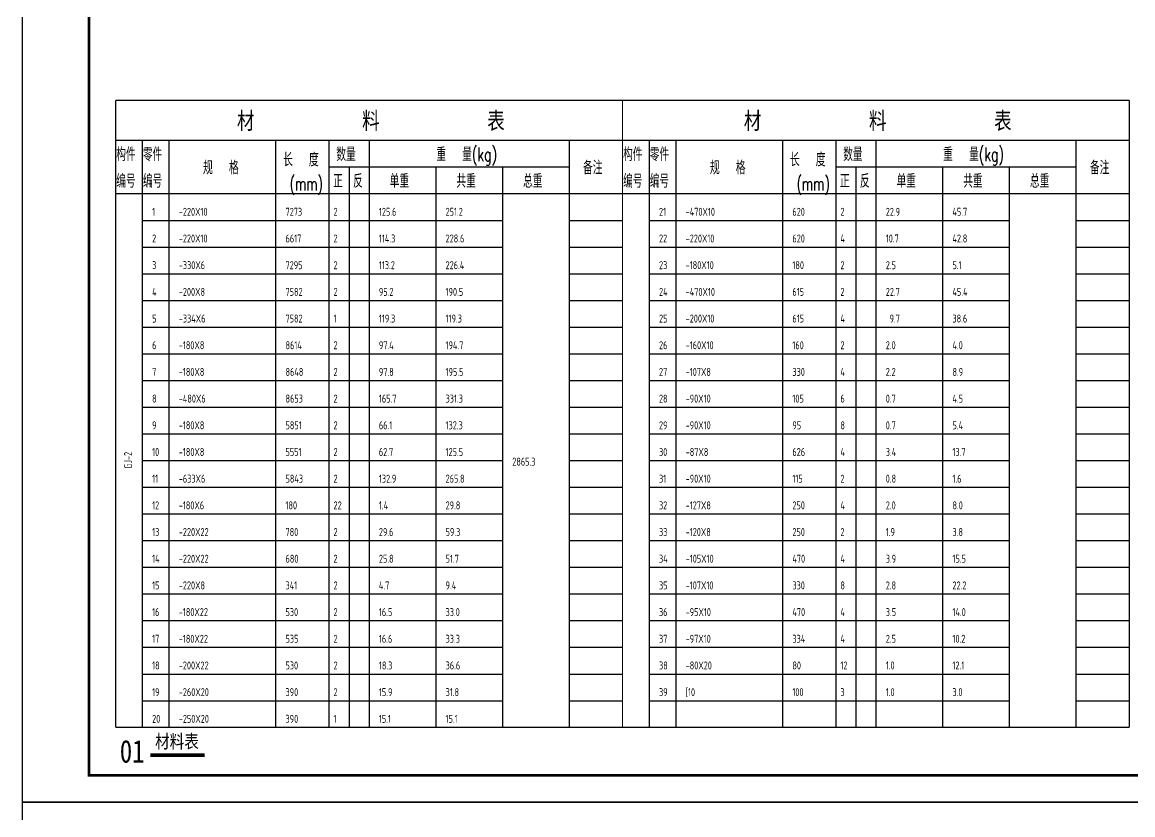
# Model space of a CAD drawing. Extents: x 4043574 to 4201224, y -1031091 to -644991.
# Drawn here: x 4043574 to 4085204, y -972166 to -942466 of the extents above; entities that cross this region are included whole.
import ezdxf

# ---------------------------------------------------------------- set-up
doc = ezdxf.new("R2010")
doc.units = 0
doc.header["$LTSCALE"] = 1000
doc.header["$MEASUREMENT"] = 0
for name, color, linetype in [('DIM_SYMB', 3, 'Continuous'), ('PUB_TEXT', 7, 'Continuous'), ('PUB_TITLE', 4, 'Continuous'), ('层13', 253, 'Continuous')]:
    doc.layers.add(name, color=color, linetype=linetype)
doc.styles.add('BIANHAO', font='SIMHEI.TTF', dxfattribs={"width": 0.8})
doc.styles.add('HZ', font='txt', dxfattribs={"width": 0.7, "height": 5, "bigfont": 'STF:宋体'})
doc.styles.add('TSSD', font='tssdeng.shx', dxfattribs={"width": 0.7, "height": 300, "bigfont": 'tssdchn.shx'})
doc.styles.add('TUMING', font='SimSun.ttf', dxfattribs={"width": 0.8, "height": 400})

msp = doc.modelspace()

# ---------------------------------------------------------------- linework, layer by layer
at = {"layer": 'DIM_SYMB', "color": 3, "const_width": 143}
msp.add_lwpolyline([(4048378, -969933), (4050416, -969933)], dxfattribs=at)
at = {"layer": 'PUB_TITLE'}
for points in [[(4043574, -971691), (4148674, -971691), (4148674, -912291), (4043574, -912291)], [(4043574, -1031091), (4148674, -1031091), (4148674, -971691), (4043574, -971691)]]:
    msp.add_lwpolyline(points, close=True, dxfattribs=at)
at = {"layer": 'PUB_TITLE', "const_width": 100}
msp.add_lwpolyline([(4046074, -970691), (4147674, -970691), (4147674, -913291), (4046074, -913291)], close=True, dxfattribs=at)
at = {"layer": '层13', "color": 253, "linetype": 'ByBlock'}
for p, q in [((4048074, -946891), (4048074, -947891)), ((4049074, -946891), (4049074, -947891)), ((4053074, -946891), (4053074, -947891)), ((4055074, -946891), (4055074, -947891)), ((4056574, -946891), (4056574, -947891)), ((4064074, -946891), (4064074, -947891)), ((4067074, -946891), (4067074, -947891)), ((4068074, -946891), (4068074, -947891)), ((4072074, -946891), (4072074, -947891)), ((4074074, -946891), (4074074, -947891)), ((4075574, -946891), (4075574, -947891)), ((4083074, -946891), (4083074, -947891)), ((4048074, -947891), (4048074, -948891)), ((4049074, -947891), (4049074, -948891)), ((4053074, -947891), (4053074, -948891)), ((4055074, -947891), (4064074, -947891)), ((4055074, -947891), (4055074, -948891)), ((4055824, -947891), (4055824, -948891)), ((4056574, -947891), (4056574, -948891)), ((4059074, -947891), (4059074, -948891)), ((4061574, -947891), (4061574, -948891)), ((4064074, -947891), (4064074, -948891)), ((4067074, -947891), (4067074, -948891)), ((4068074, -947891), (4068074, -948891)), ((4072074, -947891), (4072074, -948891)), ((4074074, -947891), (4083074, -947891)), ((4074074, -947891), (4074074, -948891)), ((4074824, -947891), (4074824, -948891)), ((4075574, -947891), (4075574, -948891)), ((4078074, -947891), (4078074, -948891)), ((4080574, -947891), (4080574, -948891)), ((4083074, -947891), (4083074, -948891)), ((4047074, -948891), (4066074, -948891)), ((4048074, -948891), (4048074, -968891)), ((4049074, -948891), (4049074, -968891)), ((4053074, -948891), (4053074, -968891)), ((4055074, -948891), (4055074, -968891)), ((4055824, -948891), (4055824, -968891)), ((4056574, -948891), (4056574, -968891)), ((4059074, -948891), (4059074, -968891)), ((4061574, -948891), (4061574, -968891)), ((4064074, -948891), (4064074, -968891)), ((4066074, -948891), (4085074, -948891)), ((4067074, -948891), (4067074, -968891)), ((4068074, -948891), (4068074, -968891)), ((4072074, -948891), (4072074, -968891)), ((4074074, -948891), (4074074, -968891)), ((4074824, -948891), (4074824, -968891)), ((4075574, -948891), (4075574, -968891)), ((4078074, -948891), (4078074, -968891)), ((4080574, -948891), (4080574, -968891)), ((4083074, -948891), (4083074, -968891)), ((4048074, -949891), (4061574, -949891)), ((4064074, -949891), (4066074, -949891)), ((4067074, -949891), (4080574, -949891)), ((4083074, -949891), (4085074, -949891)), ((4048074, -950891), (4061574, -950891)), ((4064074, -950891), (4066074, -950891)), ((4067074, -950891), (4080574, -950891)), ((4083074, -950891), (4085074, -950891)), ((4048074, -951891), (4061574, -951891)), ((4064074, -951891), (4066074, -951891)), ((4067074, -951891), (4080574, -951891)), ((4083074, -951891), (4085074, -951891)), ((4048074, -952891), (4061574, -952891)), ((4064074, -952891), (4066074, -952891)), ((4067074, -952891), (4080574, -952891)), ((4083074, -952891), (4085074, -952891)), ((4048074, -953891), (4061574, -953891)), ((4064074, -953891), (4066074, -953891)), ((4067074, -953891), (4080574, -953891)), ((4083074, -953891), (4085074, -953891)), ((4048074, -954891), (4061574, -954891)), ((4064074, -954891), (4066074, -954891)), ((4067074, -954891), (4080574, -954891)), ((4083074, -954891), (4085074, -954891)), ((4048074, -955891), (4061574, -955891)), ((4064074, -955891), (4066074, -955891)), ((4067074, -955891), (4080574, -955891)), ((4083074, -955891), (4085074, -955891)), ((4048074, -956891), (4061574, -956891)), ((4064074, -956891), (4066074, -956891)), ((4067074, -956891), (4080574, -956891)), ((4083074, -956891), (4085074, -956891)), ((4048074, -957891), (4061574, -957891)), ((4064074, -957891), (4066074, -957891)), ((4067074, -957891), (4080574, -957891)), ((4083074, -957891), (4085074, -957891)), ((4048074, -958891), (4061574, -958891)), ((4064074, -958891), (4066074, -958891)), ((4067074, -958891), (4080574, -958891)), ((4083074, -958891), (4085074, -958891)), ((4048074, -959891), (4061574, -959891)), ((4064074, -959891), (4066074, -959891)), ((4067074, -959891), (4080574, -959891)), ((4083074, -959891), (4085074, -959891)), ((4048074, -960891), (4061574, -960891)), ((4064074, -960891), (4066074, -960891)), ((4067074, -960891), (4080574, -960891)), ((4083074, -960891), (4085074, -960891)), ((4048074, -961891), (4061574, -961891)), ((4064074, -961891), (4066074, -961891)), ((4067074, -961891), (4080574, -961891)), ((4083074, -961891), (4085074, -961891)), ((4048074, -962891), (4061574, -962891)), ((4064074, -962891), (4066074, -962891)), ((4067074, -962891), (4080574, -962891)), ((4083074, -962891), (4085074, -962891)), ((4048074, -963891), (4061574, -963891)), ((4064074, -963891), (4066074, -963891)), ((4067074, -963891), (4080574, -963891)), ((4083074, -963891), (4085074, -963891)), ((4048074, -964891), (4061574, -964891)), ((4064074, -964891), (4066074, -964891)), ((4067074, -964891), (4080574, -964891)), ((4083074, -964891), (4085074, -964891)), ((4048074, -965891), (4061574, -965891)), ((4064074, -965891), (4066074, -965891)), ((4067074, -965891), (4080574, -965891)), ((4083074, -965891), (4085074, -965891)), ((4048074, -966891), (4061574, -966891)), ((4064074, -966891), (4066074, -966891)), ((4067074, -966891), (4080574, -966891)), ((4083074, -966891), (4085074, -966891)), ((4048074, -967891), (4061574, -967891)), ((4064074, -967891), (4066074, -967891)), ((4067074, -967891), (4080574, -967891)), ((4083074, -967891), (4085074, -967891))]:
    msp.add_line(p, q, dxfattribs=at)
at = {"layer": '层13', "const_width": 45}
for points in [[(4047074, -945391), (4066074, -945391)], [(4047074, -945391), (4047074, -946891)], [(4066074, -945391), (4066074, -946891)], [(4066074, -945391), (4085074, -945391)], [(4066074, -945391), (4066074, -946891)], [(4085074, -945391), (4085074, -946891)], [(4047074, -946891), (4066074, -946891)], [(4047074, -946891), (4047074, -947891)], [(4066074, -946891), (4066074, -947891)], [(4066074, -946891), (4085074, -946891)], [(4066074, -946891), (4066074, -947891)], [(4085074, -946891), (4085074, -947891)], [(4047074, -947891), (4047074, -948891)], [(4066074, -947891), (4066074, -948891)], [(4066074, -947891), (4066074, -948891)], [(4085074, -947891), (4085074, -948891)], [(4047074, -948891), (4066074, -948891)], [(4047074, -948891), (4047074, -968891)], [(4066074, -948891), (4066074, -968891)], [(4066074, -948891), (4085074, -948891)], [(4066074, -948891), (4066074, -968891)], [(4085074, -948891), (4085074, -968891)], [(4047074, -968891), (4066074, -968891)], [(4066074, -968891), (4085074, -968891)]]:
    msp.add_lwpolyline(points, dxfattribs=at)

# ---------------------------------------------------------------- texts
at = {"layer": 'DIM_SYMB', "color": 7, "style": 'TUMING', "width": 0.8}
msp.add_text('材料表', height=500.7, dxfattribs=at).set_placement((4048555, -969668))
at = {"layer": 'PUB_TEXT', "style": 'BIANHAO', "width": 0.8}
msp.add_text('01', height=851.7, dxfattribs=at).set_placement((4047233, -970214))
at = {"layer": '层13'}
for s, height, style, width, p in [('材      料      表', 722.5, 'HZ', 0.959667, (4051624, -946541)), ('材      料      表', 722.5, 'HZ', 0.959667, (4070624, -946541)), ('构件', 505.8, 'HZ', 0.651685, (4047099, -947671)), ('零件', 505.8, 'HZ', 0.65169, (4048099, -947671)), ('长  度', 505.8, 'HZ', 0.666167, (4053349, -947871)), ('数量', 505.8, 'HZ', 0.651685, (4055349, -947671)), ('重  量(kg)', 505.8, 'HZ', 0.677753, (4059099, -947671)), ('构件', 505.8, 'HZ', 0.651685, (4066099, -947671)), ('零件', 505.8, 'HZ', 0.651685, (4067099, -947671)), ('长  度', 505.8, 'HZ', 0.666167, (4072349, -947871)), ('数量', 505.8, 'HZ', 0.651685, (4074349, -947671)), ('重  量(kg)', 505.8, 'HZ', 0.677753, (4078099, -947671)), ('规  格', 505.8, 'HZ', 0.666167, (4050349, -948171)), ('备注', 505.8, 'HZ', 0.651685, (4064599, -948171)), ('规  格', 505.8, 'HZ', 0.666167, (4069349, -948171)), ('备注', 505.8, 'HZ', 0.651685, (4083599, -948171)), ('编号', 505.8, 'HZ', 0.651685, (4047099, -948671)), ('编号', 505.8, 'HZ', 0.65169, (4048099, -948671)), ('(mm)', 505.8, 'HZ', 0.651685, (4053599, -948771)), ('正', 506, 'HZ', 0.60824, (4055224, -948671)), ('反', 506, 'HZ', 0.60824, (4055974, -948671)), ('单重', 505.8, 'HZ', 0.651685, (4057349, -948671)), ('共重', 505.8, 'HZ', 0.651685, (4059849, -948671)), ('总重', 505.8, 'HZ', 0.651685, (4062349, -948671)), ('编号', 505.8, 'HZ', 0.651685, (4066099, -948671)), ('编号', 505.8, 'HZ', 0.651685, (4067099, -948671)), ('(mm)', 505.8, 'HZ', 0.651685, (4072599, -948771)), ('正', 506, 'HZ', 0.60824, (4074224, -948671)), ('反', 506, 'HZ', 0.60824, (4074974, -948671)), ('单重', 505.8, 'HZ', 0.651685, (4076349, -948671)), ('共重', 505.8, 'HZ', 0.651685, (4078849, -948671)), ('总重', 505.8, 'HZ', 0.651685, (4081349, -948671)), ('1', 300, 'TSSD', 0.7, (4048444, -949721)), ('-220X10', 300, 'TSSD', 0.7, (4049444, -949721)), ('7273', 300, 'TSSD', 0.7, (4053444, -949721)), ('2', 300, 'TSSD', 0.7, (4055244, -949721)), ('125.6', 300, 'TSSD', 0.7, (4056944, -949721)), ('251.2', 300, 'TSSD', 0.7, (4059444, -949721)), ('21', 300, 'TSSD', 0.7, (4067444, -949721)), ('-470X10', 300, 'TSSD', 0.7, (4068444, -949721)), ('620', 300, 'TSSD', 0.7, (4072444, -949721)), ('2', 300, 'TSSD', 0.7, (4074244, -949721)), ('22.9', 300, 'TSSD', 0.7, (4075944, -949721)), ('45.7', 300, 'TSSD', 0.7, (4078444, -949721)), ('2', 300, 'TSSD', 0.7, (4048444, -950721)), ('-220X10', 300, 'TSSD', 0.7, (4049444, -950721)), ('6617', 300, 'TSSD', 0.7, (4053444, -950721)), ('2', 300, 'TSSD', 0.7, (4055244, -950721)), ('114.3', 300, 'TSSD', 0.7, (4056944, -950721)), ('228.6', 300, 'TSSD', 0.7, (4059444, -950721)), ('22', 300, 'TSSD', 0.7, (4067444, -950721)), ('-220X10', 300, 'TSSD', 0.7, (4068444, -950721)), ('620', 300, 'TSSD', 0.7, (4072444, -950721)), ('4', 300, 'TSSD', 0.7, (4074244, -950721)), ('10.7', 300, 'TSSD', 0.7, (4075944, -950721)), ('42.8', 300, 'TSSD', 0.7, (4078444, -950721)), ('3', 300, 'TSSD', 0.7, (4048444, -951721)), ('-330X6', 300, 'TSSD', 0.7, (4049444, -951721)), ('7295', 300, 'TSSD', 0.7, (4053444, -951721)), ('2', 300, 'TSSD', 0.7, (4055244, -951721)), ('113.2', 300, 'TSSD', 0.7, (4056944, -951721)), ('226.4', 300, 'TSSD', 0.7, (4059444, -951721)), ('23', 300, 'TSSD', 0.7, (4067444, -951721)), ('-180X10', 300, 'TSSD', 0.7, (4068444, -951721)), ('180', 300, 'TSSD', 0.7, (4072444, -951721)), ('2', 300, 'TSSD', 0.7, (4074244, -951721)), ('2.5', 300, 'TSSD', 0.7, (4075944, -951721)), ('5.1', 300, 'TSSD', 0.7, (4078444, -951721)), ('4', 300, 'TSSD', 0.7, (4048444, -952721)), ('-200X8', 300, 'TSSD', 0.7, (4049444, -952721)), ('7582', 300, 'TSSD', 0.7, (4053444, -952721)), ('2', 300, 'TSSD', 0.7, (4055244, -952721)), ('95.2', 300, 'TSSD', 0.7, (4056944, -952721)), ('190.5', 300, 'TSSD', 0.7, (4059444, -952721)), ('24', 300, 'TSSD', 0.7, (4067444, -952721)), ('-470X10', 300, 'TSSD', 0.7, (4068444, -952721)), ('615', 300, 'TSSD', 0.7, (4072444, -952721)), ('2', 300, 'TSSD', 0.7, (4074244, -952721)), ('22.7', 300, 'TSSD', 0.7, (4075944, -952721)), ('45.4', 300, 'TSSD', 0.7, (4078444, -952721)), ('5', 300, 'TSSD', 0.7, (4048444, -953721)), ('-334X6', 300, 'TSSD', 0.7, (4049444, -953721)), ('7582', 300, 'TSSD', 0.7, (4053444, -953721)), ('1', 300, 'TSSD', 0.7, (4055244, -953721)), ('119.3', 300, 'TSSD', 0.7, (4056944, -953721)), ('119.3', 300, 'TSSD', 0.7, (4059444, -953721)), ('25', 300, 'TSSD', 0.7, (4067444, -953721)), ('-200X10', 300, 'TSSD', 0.7, (4068444, -953721)), ('615', 300, 'TSSD', 0.7, (4072444, -953721)), ('4', 300, 'TSSD', 0.7, (4074244, -953721)), (' 9.7', 300, 'TSSD', 0.7, (4075944, -953721)), ('38.6', 300, 'TSSD', 0.7, (4078444, -953721)), ('6', 300, 'TSSD', 0.7, (4048444, -954721)), ('-180X8', 300, 'TSSD', 0.7, (4049444, -954721)), ('8614', 300, 'TSSD', 0.7, (4053444, -954721)), ('2', 300, 'TSSD', 0.7, (4055244, -954721)), ('97.4', 300, 'TSSD', 0.7, (4056944, -954721)), ('194.7', 300, 'TSSD', 0.7, (4059444, -954721)), ('26', 300, 'TSSD', 0.7, (4067444, -954721)), ('-160X10', 300, 'TSSD', 0.7, (4068444, -954721)), ('160', 300, 'TSSD', 0.7, (4072444, -954721)), ('2', 300, 'TSSD', 0.7, (4074244, -954721)), ('2.0', 300, 'TSSD', 0.7, (4075944, -954721)), ('4.0', 300, 'TSSD', 0.7, (4078444, -954721)), ('7', 300, 'TSSD', 0.7, (4048444, -955721)), ('-180X8', 300, 'TSSD', 0.7, (4049444, -955721)), ('8648', 300, 'TSSD', 0.7, (4053444, -955721)), ('2', 300, 'TSSD', 0.7, (4055244, -955721)), ('97.8', 300, 'TSSD', 0.7, (4056944, -955721)), ('195.5', 300, 'TSSD', 0.7, (4059444, -955721)), ('27', 300, 'TSSD', 0.7, (4067444, -955721)), ('-107X8', 300, 'TSSD', 0.7, (4068444, -955721)), ('330', 300, 'TSSD', 0.7, (4072444, -955721)), ('4', 300, 'TSSD', 0.7, (4074244, -955721)), ('2.2', 300, 'TSSD', 0.7, (4075944, -955721)), ('8.9', 300, 'TSSD', 0.7, (4078444, -955721)), ('8', 300, 'TSSD', 0.7, (4048444, -956721)), ('-480X6', 300, 'TSSD', 0.7, (4049444, -956721)), ('8653', 300, 'TSSD', 0.7, (4053444, -956721)), ('2', 300, 'TSSD', 0.7, (4055244, -956721)), ('165.7', 300, 'TSSD', 0.7, (4056944, -956721)), ('331.3', 300, 'TSSD', 0.7, (4059444, -956721)), ('28', 300, 'TSSD', 0.7, (4067444, -956721)), ('-90X10', 300, 'TSSD', 0.7, (4068444, -956721)), ('105', 300, 'TSSD', 0.7, (4072444, -956721)), ('6', 300, 'TSSD', 0.7, (4074244, -956721)), ('0.7', 300, 'TSSD', 0.7, (4075944, -956721)), ('4.5', 300, 'TSSD', 0.7, (4078444, -956721)), ('9', 300, 'TSSD', 0.7, (4048444, -957721)), ('-180X8', 300, 'TSSD', 0.7, (4049444, -957721)), ('5851', 300, 'TSSD', 0.7, (4053444, -957721)), ('2', 300, 'TSSD', 0.7, (4055244, -957721)), ('66.1', 300, 'TSSD', 0.7, (4056944, -957721)), ('132.3', 300, 'TSSD', 0.7, (4059444, -957721)), ('29', 300, 'TSSD', 0.7, (4067444, -957721)), ('-90X10', 300, 'TSSD', 0.7, (4068444, -957721)), ('95', 300, 'TSSD', 0.7, (4072444, -957721)), ('8', 300, 'TSSD', 0.7, (4074244, -957721)), ('0.7', 300, 'TSSD', 0.7, (4075944, -957721)), ('5.4', 300, 'TSSD', 0.7, (4078444, -957721)), ('10', 300, 'TSSD', 0.7, (4048444, -958721)), ('-180X8', 300, 'TSSD', 0.7, (4049444, -958721)), ('5551', 300, 'TSSD', 0.7, (4053444, -958721)), ('2', 300, 'TSSD', 0.7, (4055244, -958721)), ('62.7', 300, 'TSSD', 0.7, (4056944, -958721)), ('125.5', 300, 'TSSD', 0.7, (4059444, -958721)), ('30', 300, 'TSSD', 0.7, (4067444, -958721)), ('-87X8', 300, 'TSSD', 0.7, (4068444, -958721)), ('626', 300, 'TSSD', 0.7, (4072444, -958721)), ('4', 300, 'TSSD', 0.7, (4074244, -958721)), ('3.4', 300, 'TSSD', 0.7, (4075944, -958721)), ('13.7', 300, 'TSSD', 0.7, (4078444, -958721)), ('2865.3', 300, 'TSSD', 0.7, (4061944, -959084)), ('11', 300, 'TSSD', 0.7, (4048444, -959721)), ('-633X6', 300, 'TSSD', 0.7, (4049444, -959721)), ('5843', 300, 'TSSD', 0.7, (4053444, -959721)), ('2', 300, 'TSSD', 0.7, (4055244, -959721)), ('132.9', 300, 'TSSD', 0.7, (4056944, -959721)), ('265.8', 300, 'TSSD', 0.7, (4059444, -959721)), ('31', 300, 'TSSD', 0.7, (4067444, -959721)), ('-90X10', 300, 'TSSD', 0.7, (4068444, -959721)), ('115', 300, 'TSSD', 0.7, (4072444, -959721)), ('2', 300, 'TSSD', 0.7, (4074244, -959721)), ('0.8', 300, 'TSSD', 0.7, (4075944, -959721)), ('1.6', 300, 'TSSD', 0.7, (4078444, -959721)), ('12', 300, 'TSSD', 0.7, (4048444, -960721)), ('-180X6', 300, 'TSSD', 0.7, (4049444, -960721)), ('180', 300, 'TSSD', 0.7, (4053444, -960721)), ('22', 300, 'TSSD', 0.7, (4055244, -960721)), ('1.4', 300, 'TSSD', 0.7, (4056944, -960721)), ('29.8', 300, 'TSSD', 0.7, (4059444, -960721)), ('32', 300, 'TSSD', 0.7, (4067444, -960721)), ('-127X8', 300, 'TSSD', 0.7, (4068444, -960721)), ('250', 300, 'TSSD', 0.7, (4072444, -960721)), ('4', 300, 'TSSD', 0.7, (4074244, -960721)), ('2.0', 300, 'TSSD', 0.7, (4075944, -960721)), ('8.0', 300, 'TSSD', 0.7, (4078444, -960721)), ('13', 300, 'TSSD', 0.7, (4048444, -961721)), ('-220X22', 300, 'TSSD', 0.7, (4049444, -961721)), ('780', 300, 'TSSD', 0.7, (4053444, -961721)), ('2', 300, 'TSSD', 0.7, (4055244, -961721)), ('29.6', 300, 'TSSD', 0.7, (4056944, -961721)), ('59.3', 300, 'TSSD', 0.7, (4059444, -961721)), ('33', 300, 'TSSD', 0.7, (4067444, -961721)), ('-120X8', 300, 'TSSD', 0.7, (4068444, -961721)), ('250', 300, 'TSSD', 0.7, (4072444, -961721)), ('2', 300, 'TSSD', 0.7, (4074244, -961721)), ('1.9', 300, 'TSSD', 0.7, (4075944, -961721)), ('3.8', 300, 'TSSD', 0.7, (4078444, -961721)), ('14', 300, 'TSSD', 0.7, (4048444, -962721)), ('-220X22', 300, 'TSSD', 0.7, (4049444, -962721)), ('680', 300, 'TSSD', 0.7, (4053444, -962721)), ('2', 300, 'TSSD', 0.7, (4055244, -962721)), ('25.8', 300, 'TSSD', 0.7, (4056944, -962721)), ('51.7', 300, 'TSSD', 0.7, (4059444, -962721)), ('34', 300, 'TSSD', 0.7, (4067444, -962721)), ('-105X10', 300, 'TSSD', 0.7, (4068444, -962721)), ('470', 300, 'TSSD', 0.7, (4072444, -962721)), ('4', 300, 'TSSD', 0.7, (4074244, -962721)), ('3.9', 300, 'TSSD', 0.7, (4075944, -962721)), ('15.5', 300, 'TSSD', 0.7, (4078444, -962721)), ('15', 300, 'TSSD', 0.7, (4048444, -963721)), ('-220X8', 300, 'TSSD', 0.7, (4049444, -963721)), ('341', 300, 'TSSD', 0.7, (4053444, -963721)), ('2', 300, 'TSSD', 0.7, (4055244, -963721)), ('4.7', 300, 'TSSD', 0.7, (4056944, -963721)), ('9.4', 300, 'TSSD', 0.7, (4059444, -963721)), ('35', 300, 'TSSD', 0.7, (4067444, -963721)), ('-107X10', 300, 'TSSD', 0.7, (4068444, -963721)), ('330', 300, 'TSSD', 0.7, (4072444, -963721)), ('8', 300, 'TSSD', 0.7, (4074244, -963721)), ('2.8', 300, 'TSSD', 0.7, (4075944, -963721)), ('22.2', 300, 'TSSD', 0.7, (4078444, -963721)), ('16', 300, 'TSSD', 0.7, (4048444, -964721)), ('-180X22', 300, 'TSSD', 0.7, (4049444, -964721)), ('530', 300, 'TSSD', 0.7, (4053444, -964721)), ('2', 300, 'TSSD', 0.7, (4055244, -964721)), ('16.5', 300, 'TSSD', 0.7, (4056944, -964721)), ('33.0', 300, 'TSSD', 0.7, (4059444, -964721)), ('36', 300, 'TSSD', 0.7, (4067444, -964721)), ('-95X10', 300, 'TSSD', 0.7, (4068444, -964721)), ('470', 300, 'TSSD', 0.7, (4072444, -964721)), ('4', 300, 'TSSD', 0.7, (4074244, -964721)), ('3.5', 300, 'TSSD', 0.7, (4075944, -964721)), ('14.0', 300, 'TSSD', 0.7, (4078444, -964721)), ('17', 300, 'TSSD', 0.7, (4048444, -965721)), ('-180X22', 300, 'TSSD', 0.7, (4049444, -965721)), ('535', 300, 'TSSD', 0.7, (4053444, -965721)), ('2', 300, 'TSSD', 0.7, (4055244, -965721)), ('16.6', 300, 'TSSD', 0.7, (4056944, -965721)), ('33.3', 300, 'TSSD', 0.7, (4059444, -965721)), ('37', 300, 'TSSD', 0.7, (4067444, -965721)), ('-97X10', 300, 'TSSD', 0.7, (4068444, -965721)), ('334', 300, 'TSSD', 0.7, (4072444, -965721)), ('4', 300, 'TSSD', 0.7, (4074244, -965721)), ('2.5', 300, 'TSSD', 0.7, (4075944, -965721)), ('10.2', 300, 'TSSD', 0.7, (4078444, -965721)), ('18', 300, 'TSSD', 0.7, (4048444, -966721)), ('-200X22', 300, 'TSSD', 0.7, (4049444, -966721)), ('530', 300, 'TSSD', 0.7, (4053444, -966721)), ('2', 300, 'TSSD', 0.7, (4055244, -966721)), ('18.3', 300, 'TSSD', 0.7, (4056944, -966721)), ('36.6', 300, 'TSSD', 0.7, (4059444, -966721)), ('38', 300, 'TSSD', 0.7, (4067444, -966721)), ('-80X20', 300, 'TSSD', 0.7, (4068444, -966721)), ('80', 300, 'TSSD', 0.7, (4072444, -966721)), ('12', 300, 'TSSD', 0.7, (4074244, -966721)), ('1.0', 300, 'TSSD', 0.7, (4075944, -966721)), ('12.1', 300, 'TSSD', 0.7, (4078444, -966721)), ('19', 300, 'TSSD', 0.7, (4048444, -967721)), ('-260X20', 300, 'TSSD', 0.7, (4049444, -967721)), ('390', 300, 'TSSD', 0.7, (4053444, -967721)), ('2', 300, 'TSSD', 0.7, (4055244, -967721)), ('15.9', 300, 'TSSD', 0.7, (4056944, -967721)), ('31.8', 300, 'TSSD', 0.7, (4059444, -967721)), ('39', 300, 'TSSD', 0.7, (4067444, -967721)), ('[10', 300, 'TSSD', 0.7, (4068444, -967721)), ('100', 300, 'TSSD', 0.7, (4072444, -967721)), ('3', 300, 'TSSD', 0.7, (4074244, -967721)), ('1.0', 300, 'TSSD', 0.7, (4075944, -967721)), ('3.0', 300, 'TSSD', 0.7, (4078444, -967721)), ('20', 300, 'TSSD', 0.7, (4048444, -968721)), ('-250X20', 300, 'TSSD', 0.7, (4049444, -968721)), ('390', 300, 'TSSD', 0.7, (4053444, -968721)), ('1', 300, 'TSSD', 0.7, (4055244, -968721)), ('15.1', 300, 'TSSD', 0.7, (4056944, -968721)), ('15.1', 300, 'TSSD', 0.7, (4059444, -968721))]:
    msp.add_text(s, height=height, dxfattribs=dict(at, style=style, width=width)).set_placement(p)
at = {"layer": '层13', "style": 'TSSD', "width": 0.7}
msp.add_text('GJ-2', height=300, rotation=90, dxfattribs=at).set_placement((4047692, -959197))

doc.saveas('drawing.dxf')
